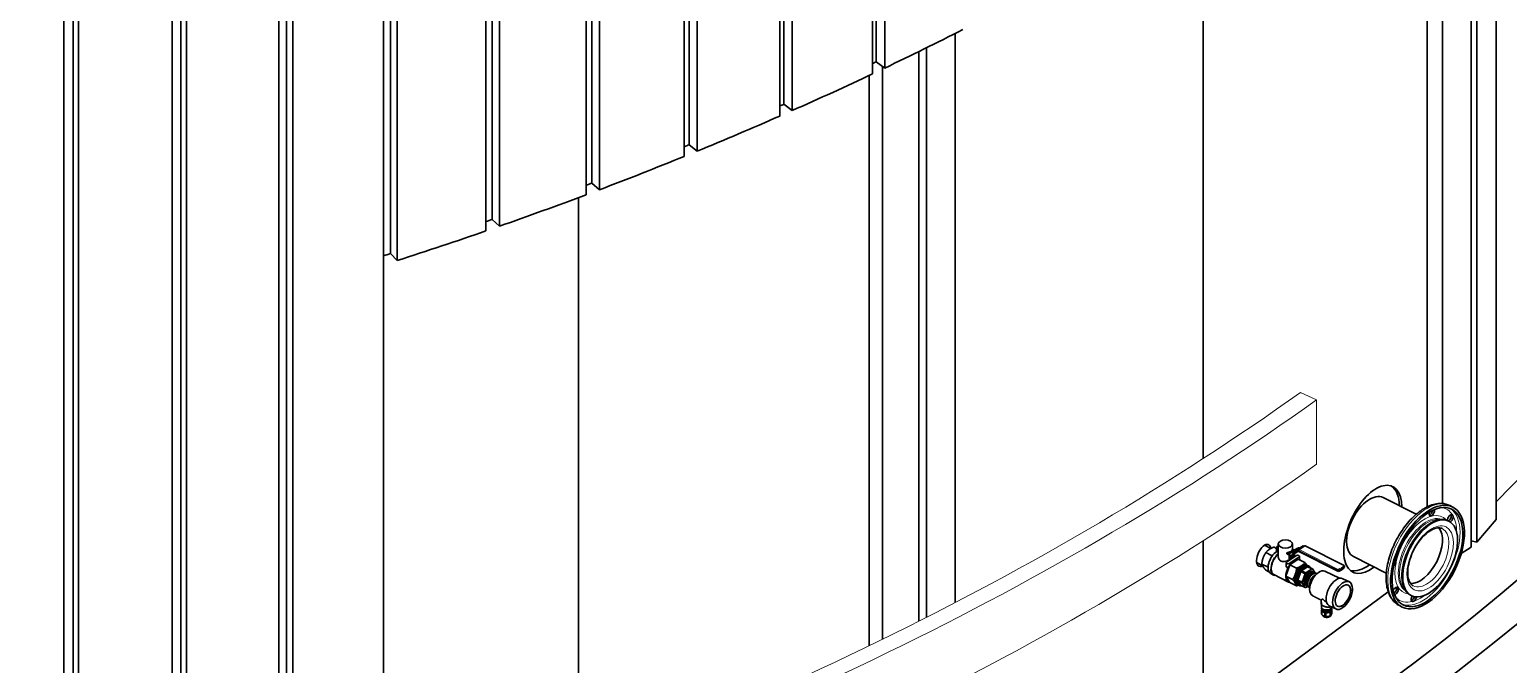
# Model space of a CAD drawing. Header units: millimetres. Extents: x 0 to 42050, y 0 to 29700.
# Drawn here: x 27777 to 29282, y 9439 to 10084 of the extents above; entities that cross this region are included whole.
import ezdxf

# ---------------------------------------------------------------- set-up
doc = ezdxf.new("R2010")
doc.units = ezdxf.units.MM
doc.header["$LTSCALE"] = 50
doc.layers.add('P_Cable Ducts (CD)', color=30, linetype='Continuous', lineweight=18, true_color=0xff7f00)
doc.layers.add('Visible', color=7, linetype='Continuous', lineweight=35)
doc.layers.add('Visible Narrow', color=7, linetype='Continuous', lineweight=18)

msp = doc.modelspace()

# ---------------------------------------------------------------- linework, layer by layer
at = {"layer": 'P_Cable Ducts (CD)'}
for p, q in [((29086.64, 9707.54), (29070.17, 9715.24)), ((29086.64, 9642.22), (29086.64, 9707.54))]:
    msp.add_line(p, q, dxfattribs=at)
for centre, major_axis, start_param in [((26536.67, 10899.72), (-3260, 0), 2.0839354), ((26536.67, 10899.72), (-3281.2, 0), 2.0802984), ((26536.67, 10834.41), (-3281.2, 0), 2.0802984)]:
    msp.add_ellipse(centre, major_axis=major_axis, ratio=0.5773503, start_param=start_param, end_param=2.4609142, dxfattribs=at)
at = {"layer": 'Visible', "color": 9, "true_color": 0xc0c0c0}
for p, q in [((28638.3, 10051.34), (28638.3, 11052.37)), ((28647.19, 11046.12), (28647.19, 10045.1)), ((28634.83, 10039.23), (28634.83, 11040.26)), ((28544.53, 10008.25), (28544.53, 11009.28)), ((28553.02, 11002.85), (28553.02, 10001.83)), ((28540.3, 9996.22), (28540.3, 10997.25)), ((28443.13, 9955.22), (28443.13, 10956.25)), ((28448.11, 9967.16), (28448.11, 10968.18)), ((28456.19, 10961.58), (28456.19, 9960.56)), ((28349.17, 9928.11), (28349.17, 10929.13)), ((28343.44, 9916.29), (28343.44, 10917.31)), ((28356.83, 10922.37), (28356.83, 9921.34)), ((28241.37, 9879.47), (28241.37, 10880.49)), ((28247.84, 9891.16), (28247.84, 10892.19)), ((28255.07, 10885.27), (28255.07, 9884.24)), ((28144.25, 9856.36), (28144.25, 10857.39)), ((28151.04, 10850.32), (28151.04, 9849.29)), ((28137.05, 8930.34), (28137.05, 10845.84)), ((28038.55, 8909.28), (28038.55, 10824.78)), ((28030.62, 8897.89), (28030.62, 10813.39)), ((28044.89, 10817.58), (28044.89, 8902.08)), ((27930.86, 8878.92), (27930.86, 10794.42)), ((27922.22, 8867.7), (27922.22, 10783.2)), ((27936.74, 10787.08), (27936.74, 8871.58)), ((27821.33, 8850.83), (27821.33, 10766.33)), ((27812, 8839.8), (27812, 10755.3)), ((27826.75, 10758.87), (27826.75, 8843.37)), ((29269.23, 9585.88), (29269.23, 10437.72)), ((29243.83, 9557.9), (29243.83, 10416.65)), ((29249.6, 9562.89), (29249.6, 10421.39)), ((29214.57, 9602.18), (29214.57, 10402.07)), ((29199.16, 9598.82), (29199.16, 10381)), ((28971.19, 9647.97), (28971.19, 10222.1)), ((28718.8, 9501.4), (28718.8, 10080.25)), ((28681.72, 9482.41), (28681.72, 10061.8)), ((28689.54, 9486.37), (28689.54, 10065.64)), ((28631.36, 9457.52), (28631.36, 10037.6)), ((28638.3, 10051.34), (28647.19, 10045.1)), ((28644.82, 9464.07), (28644.82, 10046.76)), ((28544.53, 10008.25), (28553.02, 10001.83)), ((28448.11, 9967.16), (28456.19, 9960.56)), ((28349.17, 9928.11), (28356.83, 9921.34)), ((28335.55, 9330.05), (28335.55, 9913.34)), ((28247.84, 9891.16), (28255.07, 9884.24)), ((28144.25, 9856.36), (28151.04, 9849.29)), ((29398.68, 9736.01), (29269.23, 9604.06)), ((29269.23, 9585.88), (29249.6, 9562.89)), ((28971.19, 9373.16), (28971.19, 9564.32)), ((29243.83, 9557.9), (29233.7, 9551.23)), ((29249.6, 9562.89), (29243.83, 9564.17)), ((29159.44, 9512.42), (28971.19, 9373.16))]:
    msp.add_line(p, q, dxfattribs=at)
at = {"layer": 'Visible'}
for p, q in [((29187.93, 9591.28), (29154.47, 9608.22)), ((29225.16, 9598.59), (29222.31, 9600.04)), ((29221.28, 9584.2), (29220.37, 9584.65)), ((29033.7, 9559.77), (29040.13, 9556.51)), ((29045.95, 9556.6), (29043.36, 9557.91)), ((29045.95, 9553.56), (29045.95, 9557.48)), ((29046.44, 9558.57), (29047.63, 9559.35)), ((29046.85, 9557.02), (29046.85, 9553.1)), ((29047.63, 9561.11), (29047.63, 9547.95)), ((29064.92, 9555.35), (29058.85, 9551.36)), ((29062.01, 9555.92), (29064.14, 9554.84)), ((29062.03, 9561.11), (29062.03, 9555.91)), ((29068.11, 9557.2), (29062.04, 9553.2)), ((29062.6, 9552.61), (29068.4, 9556.43)), ((29068.12, 9557.21), (29064.93, 9555.36)), ((29068.4, 9556.43), (29072.84, 9559.01)), ((29068.95, 9556.75), (29068.82, 9556.95)), ((29074.71, 9559.12), (29068.91, 9555.3)), ((29074.11, 9558.93), (29074.29, 9558.84)), ((29074.99, 9559.17), (29114.54, 9539.14)), ((29025.55, 9542.24), (29031.33, 9539.31)), ((29037.26, 9537.39), (29030.8, 9540.66)), ((29041.52, 9549.09), (29034.99, 9552.4)), ((29046.85, 9553.1), (29045.95, 9553.56)), ((29046.85, 9553.1), (29047.63, 9553.61)), ((29055.53, 9538.74), (29055.53, 9541.92)), ((29066, 9549.2), (29055.98, 9542.6)), ((29056.21, 9551.12), (29056.21, 9552.1)), ((29056.21, 9552.1), (29058.67, 9550.85)), ((29056.21, 9551.12), (29058.77, 9549.82)), ((29058.6, 9548.01), (29058.6, 9545.97)), ((29059.21, 9545.66), (29058.6, 9545.97)), ((29058.69, 9541.23), (29068.71, 9547.83)), ((29058.77, 9550.59), (29059.62, 9549.23)), ((29059.17, 9549.28), (29059.47, 9549.48)), ((29059.21, 9547.7), (29059.21, 9545.66)), ((29059.21, 9545.66), (29060.39, 9546.45)), ((29059.48, 9549.46), (29059.22, 9549.31)), ((29067.89, 9545.49), (29059.51, 9539.98)), ((29060.14, 9548.92), (29059.65, 9548.64)), ((29063.51, 9550.82), (29060.32, 9548.97)), ((29062.77, 9550.05), (29060.39, 9548.49)), ((29060.39, 9548.49), (29060.39, 9546.45)), ((29060.96, 9547.92), (29060.39, 9548.21)), ((29060.39, 9546.54), (29060.96, 9546.39)), ((29060.96, 9547.92), (29063.07, 9549.31)), ((29060.96, 9546.39), (29060.96, 9547.92)), ((29060.96, 9546.39), (29063.07, 9547.78)), ((29062.81, 9551.08), (29061.96, 9552.44)), ((29063.07, 9549.31), (29062.27, 9549.72)), ((29062.6, 9552.61), (29067.03, 9555.19)), ((29062.6, 9552.61), (29063.23, 9551.6)), ((29062.77, 9549.47), (29062.77, 9550.05)), ((29063.07, 9547.78), (29063.07, 9549.31)), ((29063.07, 9548.21), (29063.95, 9548.79)), ((29063.23, 9551.6), (29067.67, 9554.17)), ((29063.25, 9548.33), (29064.06, 9547.92)), ((29068.44, 9554.07), (29063.53, 9550.83)), ((29063.95, 9550.83), (29063.95, 9548.79)), ((29067.89, 9545.49), (29074.66, 9542.06)), ((29068.31, 9555.11), (29068.62, 9554.96)), ((29068.31, 9554.13), (29068.52, 9554.03)), ((29068.52, 9553.57), (29068.52, 9554.55)), ((29068.64, 9553.29), (29108.2, 9533.27)), ((29069.16, 9545.34), (29069.16, 9548.52)), ((29069.16, 9545.34), (29069.48, 9545.17)), ((29157.52, 9531.22), (29124.06, 9548.16)), ((29038.15, 9532.83), (29034.99, 9534.43)), ((29039.99, 9530.96), (29042.85, 9529.51)), ((29043.03, 9529.87), (29057.92, 9522.33)), ((29059.51, 9539.98), (29055.32, 9528.24)), ((29055.32, 9528.24), (29059.51, 9522.02)), ((29055.32, 9528.24), (29062.1, 9524.81)), ((29059.51, 9539.98), (29066.29, 9536.55)), ((29067.59, 9524.37), (29070.64, 9532.93)), ((29070.64, 9532.93), (29074.85, 9530.8)), ((29071.31, 9533.85), (29077.42, 9537.87)), ((29071.31, 9533.85), (29075.52, 9531.72)), ((29074.85, 9530.8), (29071.8, 9522.24)), ((29073.61, 9538.12), (29073.7, 9538.17)), ((29081.63, 9535.74), (29075.52, 9531.72)), ((29077.42, 9537.87), (29081.63, 9535.74)), ((29078.13, 9538.77), (29077.53, 9539.08)), ((29078.09, 9537.84), (29082.3, 9535.7)), ((29079.34, 9538.17), (29078.22, 9538.73)), ((29082.01, 9533), (29083.04, 9532.48)), ((29084.85, 9531.92), (29082.3, 9535.7)), ((29083.23, 9531.93), (29083.03, 9532.03)), ((29085.2, 9531.78), (29086.44, 9531.15)), ((29095.03, 9533.46), (29109.88, 9526.14)), ((29113.33, 9525.76), (29119.93, 9522.42)), ((29114.87, 9537.62), (29114.87, 9538.6)), ((29059.51, 9522.02), (29066.29, 9518.58)), ((29066.05, 9523.18), (29066.06, 9523.07)), ((29067.59, 9524.37), (29071.8, 9522.24)), ((29067.59, 9523.41), (29071.8, 9521.27)), ((29070.64, 9518.87), (29067.59, 9523.41)), ((29068.2, 9519.15), (29067.59, 9519.45)), ((29069.4, 9518.54), (29068.29, 9519.1)), ((29070.64, 9518.87), (29074.85, 9516.74)), ((29071.8, 9521.27), (29074.85, 9516.74)), ((29075.15, 9519.44), (29076.17, 9518.92)), ((29075.52, 9516.7), (29077.31, 9517.87)), ((29076.54, 9519.18), (29076.53, 9519.19)), ((29077.93, 9517.42), (29079.17, 9516.79)), ((29091.27, 9500.47), (29091.23, 9503.97)), ((29091.41, 9499.64), (29091.36, 9504.4)), ((29091.54, 9499.4), (29091.54, 9497.09)), ((29091.72, 9496.29), (29091.72, 9494.93)), ((29091.96, 9495.9), (29091.96, 9494.42)), ((29099.42, 9498.31), (29106.03, 9494.96)), ((29100.99, 9493.49), (29102.16, 9495.99)), ((29100.99, 9495.03), (29100.99, 9493.49)), ((29102.16, 9496.29), (29102.16, 9495.99)), ((29173.67, 9496.89), (29170.81, 9498.33)), ((29182.97, 9508.54), (29182.07, 9509)), ((29091.72, 9493.3), (29092.19, 9494.29)), ((29091.72, 9493.3), (29091.72, 9489.78)), ((29091.96, 9494.42), (29095.13, 9492.59)), ((29091.96, 9492.79), (29091.96, 9489.28)), ((29095.13, 9490.95), (29091.96, 9492.79)), ((29092.94, 9493.85), (29092.94, 9493.83)), ((29093.69, 9487.87), (29093.55, 9487.95)), ((29095.13, 9494.16), (29095.13, 9492.59)), ((29095.13, 9490.95), (29095.13, 9487.44)), ((29096.01, 9494.02), (29096.01, 9492.45)), ((29096.01, 9492.45), (29100.35, 9493.12)), ((29100.35, 9491.48), (29096.01, 9490.82)), ((29096.01, 9490.82), (29096.01, 9487.31)), ((29100.2, 9487.87), (29100.69, 9488.15)), ((29100.35, 9494.68), (29100.35, 9493.12)), ((29100.35, 9491.48), (29100.35, 9487.97)), ((29102.16, 9494.36), (29100.99, 9491.86)), ((29100.99, 9491.86), (29100.99, 9488.34)), ((29101.7, 9495), (29101.93, 9494.87)), ((29102.16, 9494.36), (29102.16, 9490.85))]:
    msp.add_line(p, q, dxfattribs=at)
for centre, start, end in [((29108.47, 9533.8), 243.14639, 286.16167), ((29114.27, 9538.6), 0, 63.14639), ((29114.27, 9537.62), 328.9699, 0)]:
    msp.add_arc(centre, 0.6, start, end, dxfattribs=at)
at = {"layer": 'Visible', "color": 9, "true_color": 0xc0c0c0}
for centre, major_axis, ratio, start_param, end_param in [((26536.67, 10599.25), (-3368, 0), 0.5773503, 6.1038739, 8.4936382), ((26536.67, 10599.25), (3368, 0), 0.5773503, 5.3841108, 6.4624967), ((26536.67, 10605.79), (-3330.76, 0), 0.5773503, 6.1828271, 8.4923155), ((26536.67, 10605.79), (3330.76, 0), 0.5773503, 5.3992017, 6.3835435), ((26536.67, 10540.47), (-3368, 0), 0.5773503, 0, 2.227278), ((26536.67, 10540.47), (-3368, 0), 0.5773503, 0, 2.227278), ((26536.67, 10540.47), (3368, 0), 0.5773503, 5.3740184, 6.2831853), ((26536.67, 10540.47), (3368, 0), 0.5773503, 5.3740184, 6.2831853), ((26536.67, 10475.15), (-3368, 0), 0.5773503, 0, 2.2459951), ((26536.67, 10475.15), (3368, 0), 0.5773503, 5.3927432, 6.2831853), ((26536.67, 11520.26), (3314, 0), 0.5773503, 5.4027928, 5.4342838), ((26536.67, 11520.26), (3314, 0), 0.5773503, 5.3664738, 5.3979648), ((26536.67, 11520.26), (3300, 0), 0.5773503, 5.4014397, 5.4028031), ((26536.67, 11520.26), (3300, 0), 0.5773503, 5.3648699, 5.3664841), ((26536.67, 11520.26), (3314, 0), 0.5773503, 5.3301548, 5.3616458), ((26536.67, 11520.26), (3300, 0), 0.5773503, 5.3283137, 5.3301651), ((26536.67, 11520.26), (3314, 0), 0.5773503, 5.2938358, 5.3253268), ((26536.67, 11520.26), (3300, 0), 0.5773503, 5.2917694, 5.2938461), ((26536.67, 11520.26), (3314, 0), 0.5773503, 5.2575169, 5.2890078), ((26536.67, 11520.26), (3300, 0), 0.5773503, 5.2552356, 5.2575271), ((26536.67, 11520.26), (3314, 0), 0.5773503, 5.2211979, 5.2526888), ((26536.67, 11520.26), (3300, 0), 0.5773503, 5.218711, 5.2212081), ((29143.74, 9575.93), (-19.78, -43.77), 0.5024293, 2.3257004, 7.054587), ((29032.82, 9549.39), (-4.95, -10.94), 0.5024293, 2.4842266, 6.849441)]:
    msp.add_ellipse(centre, major_axis=major_axis, ratio=ratio, start_param=start_param, end_param=end_param, dxfattribs=at)
at = {"layer": 'Visible'}
for centre, major_axis, ratio, start_param, end_param in [((29139.27, 9578.19), (21.68, 42.82), 0.5383468, 5.4895383, 6.214471), ((29139.27, 9578.19), (-15.2, -30.03), 0.5383468, 3.1415927, 6.2831853), ((29201.22, 9546.83), (-19.15, -37.83), 0.5383468, 3.1415927, 6.2831853), ((29203.87, 9593.63), (-1.94, -3.84), 0.5383468, 5.0074901, 8.813005), ((29202.07, 9594.55), (1.94, 3.84), 0.5383468, 3.5936903, 5.1842083), ((29222.63, 9587.01), (1.94, 3.84), 0.5383468, 6.1858676, 8.6716483), ((29220.83, 9587.92), (1.94, 3.84), 0.5383468, 3.9002551, 5.7348913), ((29222.63, 9587.01), (-1.94, -3.84), 0.5383468, 0.7280414, 2.5932986), ((29179.77, 9574.75), (-1.94, -3.84), 0.5383468, 0.4355823, 2.1679389), ((29193.1, 9550.94), (14.73, 29.1), 0.5383468, 3.3685145, 6.0562635), ((29047.76, 9556.57), (-1.32, 2), 0.6138806, 5.5351071, 7.0336389), ((29047.76, 9556.57), (-0.66, 1), 0.6138806, 5.6077526, 7.0336389), ((29054.83, 9556.18), (7.2, 0), 0.5773503, 4.9057845, 6.2207116), ((29065.23, 9554.84), (-0.301, 0.519), 0.788917, 0, 0.0448965), ((29068.31, 9553.15), (-1.32, 2), 0.6138806, 5.4628425, 6.2482407), ((29068.42, 9556.69), (-0.301, 0.519), 0.788917, 4.7572855, 6.3280818), ((29068.91, 9554.81), (0.271, 0.535), 0.5383468, 0.7547417, 2.3255381), ((29074.11, 9556.97), (-1.32, 2), 0.6138806, 5.4628425, 6.2482407), ((29074.71, 9558.63), (0.271, 0.535), 0.5383468, 0, 0.7547417), ((29045.95, 9542.74), (-5.96, -11.78), 0.5383468, 3.8918765, 6.2831853), ((29048.81, 9541.29), (-5.96, -11.78), 0.5383468, 4.0329405, 6.5299942), ((29048.81, 9541.29), (-5.78, -11.42), 0.5383468, 4.0372374, 6.2831853), ((29057.33, 9541.92), (-1.8, 0), 0.5773503, 5.5632481, 8.7048407), ((29060.71, 9546.94), (-1.54, 2.34), 0.6138806, 6.2482407, 7.0336389), ((29059.17, 9550.85), (-0.301, 0.519), 0.788917, 0.0448965, 1.6156928), ((29058.77, 9551.78), (1.32, -2), 0.6138806, 5.4628425, 5.8055449), ((29060.71, 9546.94), (-1.1, 1.67), 0.6138806, 6.2482407, 7.0336389), ((29060.02, 9549.49), (0.301, -0.519), 0.788917, 4.7572855, 6.2831853), ((29062.36, 9552.7), (-0.301, 0.519), 0.788917, 0.0448965, 1.6156928), ((29063.21, 9551.34), (0.301, -0.519), 0.788917, 4.7572855, 6.3280818), ((29065.46, 9550.07), (1.1, -1.67), 0.6138806, 3.6960821, 3.8920462), ((29073.26, 9528.91), (4.97, 9.81), 0.5383468, 0, 3.1415927), ((29067.36, 9548.52), (1.8, 0), 0.5773503, 5.5632481, 8.7048407), ((29068.31, 9553.15), (-0.66, 1), 0.6138806, 5.4628425, 6.2482407), ((29068.91, 9553.83), (-0.271, -0.535), 0.5383468, 5.4671307, 6.2831853), ((29063.7, 9533.75), (5.78, 11.42), 0.5383468, 6.0214028, 6.4022158), ((29071.22, 9529.95), (4.97, 9.81), 0.5383468, 6.1553127, 7.037927), ((29164.45, 9541.44), (1.94, 3.84), 0.5383468, 4.1113123, 6.0861299), ((29063.7, 9533.75), (-5.78, -11.42), 0.5383468, 4.5320457, 6.5449678), ((29071.22, 9529.95), (-4.97, -9.81), 0.5383468, 4.9435319, 5.9907295), ((29071.22, 9529.95), (4.32, 8.53), 0.5383468, 0.4169294, 2.7246633), ((29072.56, 9529.26), (-4.97, -9.81), 0.5383468, 3.1415927, 6.2831853), ((29071.22, 9529.95), (-4.97, -9.81), 0.5383468, 3.8963344, 4.9435319), ((29073.17, 9528.96), (-4.97, -9.81), 0.5383468, 3.1330541, 6.2917239), ((29073.17, 9528.96), (4.91, 9.71), 0.5383468, 0.6929608, 2.4486318), ((29074.37, 9528.35), (-4.97, -9.81), 0.5383468, 2.7446252, 6.6801527), ((29074.37, 9528.35), (4.65, 9.19), 0.5383468, 1.2211173, 1.3355637), ((29078.58, 9526.22), (3.43, 6.78), 0.5383468, 0, 3.1415927), ((29079.61, 9525.7), (3.43, 6.78), 0.5383468, 6.0958525, 9.5647198), ((29079.78, 9525.61), (3.25, 6.42), 0.5383468, 0, 3.1415927), ((29078.58, 9526.22), (-4.65, -9.19), 0.5383468, 4.36271, 4.4771564), ((29081.56, 9524.6), (-3.64, -7.18), 0.5383468, 3.1415927, 6.2831853), ((29082.81, 9523.97), (-3.64, -7.18), 0.5383468, 3.0302593, 6.3945187), ((29074.37, 9528.35), (4.65, 9.19), 0.5383468, 0.1739198, 0.2883662), ((29088.75, 9520.96), (6.32, 12.48), 0.5383468, 0.0055749, 3.1209334), ((29084.36, 9523.18), (3.3, 6.51), 0.5383468, 0.4558637, 2.685729), ((29078.58, 9526.22), (4.65, 9.19), 0.5383468, 0.1739198, 0.2883662), ((29106.37, 9512.04), (-6.95, -13.73), 0.5383468, 3.1415927, 6.2831853), ((29139.27, 9578.19), (-21.68, -42.82), 0.5383468, 0.1322309, 0.793647), ((29071.22, 9529.95), (-4.97, -9.81), 0.5383468, 5.9907295, 6.4110579), ((29074.37, 9528.35), (4.65, 9.19), 0.5383468, 2.2683149, 2.3827613), ((29078.58, 9526.22), (-4.65, -9.19), 0.5383468, 5.4099075, 5.5243539), ((29078.58, 9526.22), (-4.65, -9.19), 0.5383468, 0.1739198, 0.2883662), ((29113.25, 9508.56), (5.42, 10.71), 0.5383468, 3.1568098, 6.2679681), ((29166.88, 9513.19), (1.94, 3.84), 0.5383468, 3.5647322, 7.9994638), ((29165.07, 9514.1), (1.94, 3.84), 0.5383468, 4.0037371, 5.8310877), ((29096.94, 9497.09), (-5.4, 0), 0.5773503, 0, 3.0590416), ((29106.44, 9532.41), (-18.34, -35.55), 0.533287, 0.567572, 0.5775048), ((29185.64, 9506.57), (-1.94, -3.84), 0.5383468, 4.5737422, 6.5202894), ((29183.84, 9507.48), (1.94, 3.84), 0.5383468, 3.8296731, 4.9602791), ((29185.64, 9506.57), (-1.94, -3.84), 0.5383468, 0.6880805, 1.9906656), ((29096.94, 9495.46), (-5.3, 0), 0.5773503, 0.1748666, 0.3463408), ((29096.94, 9493.83), (-5.3, 0), 0.5773503, 0.1748666, 0.3463408), ((29096.94, 9490.32), (-5.3, 0), 0.5773503, 0.1748666, 0.3463408), ((29096.94, 9493.83), (4, 0), 0.5773503, 3.1415927, 6.1014321), ((29096.94, 9489.75), (4.6, 0), 0.5773503, 3.9269908, 5.4977871), ((29096.94, 9495.46), (-5.3, 0), 0.5773503, 1.2220642, 1.3935383), ((29096.94, 9493.83), (-5.3, 0), 0.5773503, 1.2220642, 1.3935383), ((29096.94, 9490.32), (-5.3, 0), 0.5773503, 1.2220642, 1.3935383), ((29096.94, 9495.46), (-5.3, 0), 0.5773503, 2.2692617, 2.4407359), ((29096.94, 9493.83), (-5.3, 0), 0.5773503, 2.2692617, 2.4407359), ((29096.94, 9490.32), (-5.3, 0), 0.5773503, 2.2692617, 2.4407359), ((29096.94, 9493.83), (5.3, 0), 0.5773503, 0.1748666, 0.3463408)]:
    msp.add_ellipse(centre, major_axis=major_axis, ratio=ratio, start_param=start_param, end_param=end_param, dxfattribs=at)
for centre, major_axis, ratio in [((29199.42, 9547.74), (25.75, 50.85), 0.5383468), ((29199.42, 9547.74), (24.66, 48.71), 0.5383468), ((29202.12, 9546.37), (-19.15, -37.83), 0.5383468), ((29054.83, 9561.11), (-7.2, 0), 0.5773503), ((29112.98, 9508.69), (-6.95, -13.73), 0.5383468), ((29113.42, 9508.47), (-5.42, -10.71), 0.5383468)]:
    msp.add_ellipse(centre, major_axis=major_axis, ratio=ratio, dxfattribs=at)
for points, knots in [([(29170.81, 9498.33), (29167.87, 9499.82), (29165.32, 9502.06), (29161.11, 9507.81), (29159.55, 9511.42), (29157.49, 9519.91), (29157.14, 9524.9), (29157.77, 9535.53), (29158.79, 9541.18), (29162.04, 9552.51), (29164.27, 9558.18), (29169.69, 9569.01), (29172.88, 9574.18), (29179.95, 9583.55), (29183.83, 9587.75), (29191.99, 9594.77), (29196.26, 9597.58), (29204.86, 9601.36), (29209.19, 9602.36), (29216.52, 9602.16), (29219.57, 9601.43), (29222.31, 9600.04)], [5.5676804, 5.5676804, 5.5676804, 5.5676804, 5.8352374, 5.8352374, 6.1299378, 6.1299378, 6.460989, 6.460989, 6.7969863, 6.7969863, 7.1294734, 7.1294734, 7.4604842, 7.4604842, 7.7928097, 7.7928097, 8.1285924, 8.1285924, 8.4606827, 8.4606827, 8.709273, 8.709273, 8.709273, 8.709273]), ([(29223.56, 9590.65), (29223.54, 9590.74), (29223.51, 9590.82), (29223.48, 9590.9), (29223.48, 9590.91), (29223.48, 9590.92)], [-2.19527918, -2.19527918, -2.19527918, -2.19527918, -2.09934923, -2.09934923, -2.09161637, -2.09161637, -2.09161637, -2.09161637]), ([(29224.76, 9590.73), (29224.78, 9590.72), (29224.79, 9590.71), (29224.88, 9590.64), (29224.94, 9590.57), (29225.03, 9590.46), (29225.05, 9590.43), (29225.09, 9590.38), (29225.1, 9590.37), (29225.11, 9590.35), (29225.11, 9590.34), (29225.12, 9590.33), (29225.12, 9590.32), (29225.13, 9590.31), (29225.13, 9590.31), (29225.14, 9590.3), (29225.14, 9590.29), (29225.15, 9590.27), (29225.16, 9590.26), (29225.23, 9590.13), (29225.28, 9590.01), (29225.34, 9589.83), (29225.35, 9589.79), (29225.36, 9589.74)], [-0.60108386, -0.60108386, -0.60108386, -0.60108386, -0.57815405, -0.57815405, -0.4517174, -0.4517174, -0.39937151, -0.39937151, -0.37798741, -0.37798741, -0.36705524, -0.36705524, -0.36001009, -0.36001009, -0.3533864, -0.3533864, -0.34454389, -0.34454389, -0.32504019, -0.32504019, -0.16888945, -0.16888945, -0.11651595, -0.11651595, -0.11651595, -0.11651595]), ([(29184.98, 9518.49), (29183.29, 9519.34), (29181.86, 9520.89), (29180.06, 9525.13), (29179.54, 9527.39), (29179.2, 9532.51), (29179.35, 9535.35), (29180.33, 9541.38), (29181.17, 9544.58), (29183.47, 9551), (29184.94, 9554.22), (29188.37, 9560.32), (29190.32, 9563.19), (29194.48, 9568.27), (29196.69, 9570.49), (29201.07, 9574.02), (29203.24, 9575.36), (29207.28, 9577.1), (29209.14, 9577.5), (29212.16, 9577.52), (29213.38, 9577.23), (29214.45, 9576.69)], [1.6387453, 1.6387453, 1.6387453, 1.6387453, 2.0649509, 2.0649509, 2.3758195, 2.3758195, 2.6766844, 2.6766844, 2.9816372, 2.9816372, 3.2897635, 3.2897635, 3.5985157, 3.5985157, 3.9052686, 3.9052686, 4.2077971, 4.2077971, 4.509658, 4.509658, 4.780338, 4.780338, 4.780338, 4.780338]), ([(29060.88, 9546.41), (29060.88, 9546.41), (29060.88, 9546.41), (29060.77, 9546.32), (29060.65, 9546.24), (29060.47, 9546.11), (29060.4, 9546.06), (29060.28, 9545.98), (29060.22, 9545.94), (29060.1, 9545.86), (29060.03, 9545.82), (29059.84, 9545.7), (29059.71, 9545.63), (29059.03, 9545.22), (29058.41, 9544.9), (29056.95, 9544.24), (29056.09, 9543.91), (29054.44, 9543.44), (29053.65, 9543.29), (29052.36, 9543.22), (29051.86, 9543.25), (29051.19, 9543.37), (29051, 9543.41), (29050.7, 9543.5), (29050.6, 9543.54), (29050.41, 9543.61), (29050.33, 9543.64), (29050.19, 9543.71), (29050.13, 9543.73), (29050.08, 9543.76), (29049.73, 9543.94), (29049.4, 9544.17), (29048.82, 9544.71), (29048.56, 9545.02), (29048.14, 9545.7), (29047.98, 9546.07), (29047.74, 9546.81), (29047.67, 9547.2), (29047.63, 9547.69), (29047.63, 9547.82), (29047.63, 9547.95)], [-19.8769531, -19.8769531, -19.8769531, -19.8769531, -19.8726904, -19.8726904, -19.7231477, -19.7231477, -19.6448391, -19.6448391, -19.5805492, -19.5805492, -19.5057019, -19.5057019, -19.3761235, -19.3761235, -18.8218938, -18.8218938, -18.1440759, -18.1440759, -17.5248435, -17.5248435, -17.1128589, -17.1128589, -16.9430395, -16.9430395, -16.8479196, -16.8479196, -16.7677188, -16.7677188, -16.7122811, -16.7122811, -16.7122811, -16.3632847, -16.3632847, -16.0142883, -16.0142883, -15.6652918, -15.6652918, -15.3162954, -15.3162954, -15.1945854, -15.1945854, -15.1945854, -15.1945854]), ([(29069.16, 9545.34), (29069.16, 9545.34), (29069.13, 9545.35), (29069, 9545.39), (29068.87, 9545.42), (29068.71, 9545.46)], [-1.1298156, -1.1298156, -1.1298156, -1.1298156, -0.96854638, -0.96854638, -0.74208038, -0.74208038, -0.74208038, -0.74208038]), ([(29058.69, 9538.86), (29058.53, 9538.61), (29058.32, 9538.36), (29057.86, 9537.91), (29057.6, 9537.71), (29057.16, 9537.48), (29056.94, 9537.39), (29056.63, 9537.35), (29056.52, 9537.35), (29056.33, 9537.38), (29056.23, 9537.41), (29056.15, 9537.45), (29056.06, 9537.5), (29055.98, 9537.55), (29055.84, 9537.7), (29055.78, 9537.78), (29055.63, 9538.06), (29055.57, 9538.28), (29055.54, 9538.57), (29055.53, 9538.65), (29055.53, 9538.74)], [-0.7950758, -0.7950758, -0.7950758, -0.7950758, -0.5686098, -0.5686098, -0.3421438, -0.3421438, -0.1710719, -0.1710719, -0.085536, -0.085536, 0, 0, 0, 0.085536, 0.085536, 0.1710719, 0.1710719, 0.3421438, 0.3421438, 0.4073406, 0.4073406, 0.4073406, 0.4073406]), ([(29108.63, 9533.23), (29109.19, 9533.39), (29109.73, 9533.58), (29110.75, 9534), (29111.23, 9534.23), (29112.14, 9534.74), (29112.56, 9535.02), (29113.33, 9535.61), (29113.68, 9535.93), (29114.3, 9536.6), (29114.56, 9536.95), (29114.78, 9537.31)], [5.89753338, 5.89753338, 5.89753338, 5.89753338, 6.05179415, 6.05179415, 6.20605492, 6.20605492, 6.36031569, 6.36031569, 6.51457646, 6.51457646, 6.66883724, 6.66883724, 6.66883724, 6.66883724]), ([(29091.36, 9504.4), (29091.33, 9504.33), (29091.31, 9504.28), (29091.25, 9504.11), (29091.23, 9504.03), (29091.23, 9503.97)], [2.0428139, 2.0428139, 2.0428139, 2.0428139, 2.25489736, 2.25489736, 2.72864766, 2.72864766, 2.72864766, 2.72864766]), ([(29091.27, 9500.47), (29091.27, 9500.42), (29091.27, 9500.37), (29091.27, 9500.33), (29091.28, 9500.27), (29091.28, 9500.21), (29091.29, 9500.15), (29091.3, 9500.1), (29091.31, 9500.04), (29091.32, 9499.98), (29091.33, 9499.92), (29091.34, 9499.87), (29091.36, 9499.81), (29091.37, 9499.75), (29091.39, 9499.7), (29091.41, 9499.64)], [63.6484405, 63.6484405, 63.6484405, 63.6484405, 64.5503452, 64.5503452, 64.5503452, 65.6306027, 65.6306027, 65.6306027, 66.7103442, 66.7103442, 66.7103442, 67.7891832, 67.7891832, 67.7891832, 68.8667408, 68.8667408, 68.8667408, 68.8667408]), ([(29096.85, 9501.45), (29096.57, 9501.68), (29096.29, 9501.93), (29095.56, 9502.59), (29095.12, 9503.02), (29094.46, 9503.62), (29094.19, 9503.86), (29093.66, 9504.28), (29093.39, 9504.47), (29092.83, 9504.76), (29092.59, 9504.82), (29092.17, 9504.84), (29092, 9504.81), (29091.61, 9504.67), (29091.45, 9504.53), (29091.36, 9504.4)], [3.7802837, 3.7802837, 3.7802837, 3.7802837, 4.0610151, 4.0610151, 4.4926397, 4.4926397, 4.7362241, 4.7362241, 4.9798086, 4.9798086, 5.2968725, 5.2968725, 5.6139364, 5.6139364, 6.15154, 6.15154, 6.15154, 6.15154]), ([(29091.41, 9499.64), (29091.42, 9499.61), (29091.43, 9499.59), (29091.44, 9499.56), (29091.46, 9499.53), (29091.47, 9499.51), (29091.49, 9499.48), (29091.51, 9499.45), (29091.52, 9499.43), (29091.54, 9499.4), (29091.56, 9499.37), (29091.58, 9499.35), (29091.6, 9499.32), (29091.62, 9499.29), (29091.65, 9499.26), (29091.67, 9499.24), (29091.69, 9499.21), (29091.72, 9499.18), (29091.74, 9499.15), (29091.77, 9499.13), (29091.79, 9499.1), (29091.82, 9499.07), (29091.85, 9499.05), (29091.88, 9499.02), (29091.91, 9498.99), (29091.94, 9498.96), (29091.97, 9498.94), (29092, 9498.91), (29092.03, 9498.88), (29092.06, 9498.85), (29092.1, 9498.83), (29092.13, 9498.8), (29092.16, 9498.77), (29092.2, 9498.75), (29092.24, 9498.72), (29092.27, 9498.69), (29092.31, 9498.67), (29092.35, 9498.64), (29092.39, 9498.61), (29092.43, 9498.59), (29092.47, 9498.56), (29092.51, 9498.53), (29092.55, 9498.51), (29092.59, 9498.48), (29092.63, 9498.45), (29092.68, 9498.43), (29092.72, 9498.4), (29092.76, 9498.37), (29092.81, 9498.35), (29092.85, 9498.32), (29092.9, 9498.29), (29092.95, 9498.27), (29092.99, 9498.24), (29093.04, 9498.22), (29093.09, 9498.19), (29093.14, 9498.16), (29093.19, 9498.14), (29093.24, 9498.11), (29093.29, 9498.09), (29093.34, 9498.06), (29093.39, 9498.04), (29093.44, 9498.01), (29093.5, 9497.99), (29093.55, 9497.96), (29093.58, 9497.95), (29093.6, 9497.94), (29093.63, 9497.93), (29093.66, 9497.92), (29093.68, 9497.9), (29093.71, 9497.89), (29093.76, 9497.87), (29093.82, 9497.84), (29093.87, 9497.82), (29093.93, 9497.8), (29093.99, 9497.77), (29094.04, 9497.75), (29094.1, 9497.73), (29094.16, 9497.7), (29094.22, 9497.68), (29094.28, 9497.66), (29094.33, 9497.64), (29094.39, 9497.61), (29094.45, 9497.59), (29094.51, 9497.57), (29094.57, 9497.55), (29094.63, 9497.53), (29094.69, 9497.51), (29094.76, 9497.49), (29094.82, 9497.47), (29094.88, 9497.45), (29094.94, 9497.43), (29095, 9497.41), (29095.06, 9497.39), (29095.13, 9497.37), (29095.19, 9497.35), (29095.25, 9497.33), (29095.32, 9497.31), (29095.38, 9497.29), (29095.44, 9497.27), (29095.5, 9497.26), (29095.63, 9497.22), (29095.76, 9497.19), (29095.89, 9497.16), (29095.95, 9497.14), (29096.02, 9497.12), (29096.08, 9497.11), (29096.15, 9497.09), (29096.21, 9497.08), (29096.28, 9497.07), (29096.34, 9497.05), (29096.41, 9497.04), (29096.47, 9497.02), (29096.54, 9497.01), (29096.6, 9497), (29096.67, 9496.99), (29096.73, 9496.97), (29096.8, 9496.96), (29096.87, 9496.95), (29096.93, 9496.94), (29097, 9496.93), (29097.06, 9496.92), (29097.13, 9496.91), (29097.19, 9496.9), (29097.26, 9496.89), (29097.32, 9496.88), (29097.39, 9496.87), (29097.45, 9496.86), (29097.52, 9496.86), (29097.58, 9496.85), (29097.65, 9496.84), (29097.68, 9496.84), (29097.71, 9496.83), (29097.74, 9496.83), (29097.77, 9496.83), (29097.81, 9496.82), (29097.84, 9496.82), (29097.9, 9496.82), (29097.96, 9496.81), (29098.03, 9496.81), (29098.09, 9496.8), (29098.16, 9496.8), (29098.22, 9496.79), (29098.28, 9496.79), (29098.34, 9496.79), (29098.41, 9496.78), (29098.47, 9496.78), (29098.53, 9496.78), (29098.59, 9496.78), (29098.66, 9496.78), (29098.72, 9496.78), (29098.78, 9496.78), (29098.84, 9496.78), (29098.9, 9496.78), (29098.96, 9496.78), (29099.02, 9496.78), (29099.08, 9496.78), (29099.14, 9496.78), (29099.2, 9496.78), (29099.26, 9496.79), (29099.32, 9496.79), (29099.38, 9496.8), (29099.44, 9496.8), (29099.5, 9496.8), (29099.55, 9496.81), (29099.61, 9496.81), (29099.67, 9496.82), (29099.72, 9496.83), (29099.78, 9496.83), (29099.84, 9496.84), (29099.86, 9496.84), (29099.89, 9496.85), (29099.92, 9496.85), (29099.95, 9496.86), (29099.97, 9496.86), (29100, 9496.86), (29100.05, 9496.87), (29100.11, 9496.88), (29100.16, 9496.89), (29100.21, 9496.9), (29100.27, 9496.91), (29100.32, 9496.92), (29100.37, 9496.93), (29100.42, 9496.94), (29100.47, 9496.96), (29100.52, 9496.97), (29100.57, 9496.98), (29100.62, 9496.99), (29100.67, 9497.01), (29100.72, 9497.02), (29100.76, 9497.04), (29100.81, 9497.05), (29100.86, 9497.06), (29100.91, 9497.08), (29100.95, 9497.1), (29101, 9497.11), (29101.04, 9497.13), (29101.08, 9497.15), (29101.13, 9497.16), (29101.17, 9497.18)], [0, 0, 0, 0, 0.4970328, 0.4970328, 0.4970328, 0.9955461, 0.9955461, 0.9955461, 1.4952142, 1.4952142, 1.4952142, 1.9956965, 1.9956965, 1.9956965, 2.4966448, 2.4966448, 2.4966448, 2.9977108, 2.9977108, 2.9977108, 3.4985531, 3.4985531, 3.4985531, 3.9988441, 3.9988441, 3.9988441, 4.4982772, 4.4982772, 4.4982772, 4.9965753, 4.9965753, 4.9965753, 5.4934988, 5.4934988, 5.4934988, 5.9905617, 5.9905617, 5.9905617, 6.489122, 6.489122, 6.489122, 6.9888558, 6.9888558, 6.9888558, 7.4894124, 7.4894124, 7.4894124, 7.9904252, 7.9904252, 7.9904252, 8.4915195, 8.4915195, 8.4915195, 8.9923222, 8.9923222, 8.9923222, 9.4924695, 9.4924695, 9.4924695, 9.9916167, 9.9916167, 9.9916167, 10.4894469, 10.4894469, 10.4894469, 10.7377795, 10.7377795, 10.7377795, 10.9860516, 10.9860516, 10.9860516, 11.4837241, 11.4837241, 11.4837241, 11.9826998, 11.9826998, 11.9826998, 12.4826938, 12.4826938, 12.4826938, 12.983388, 12.983388, 12.983388, 13.4844401, 13.4844401, 13.4844401, 13.9854922, 13.9854922, 13.9854922, 14.4861787, 14.4861787, 14.4861787, 14.9861344, 14.9861344, 14.9861344, 15.4850027, 15.4850027, 15.4850027, 15.9824438, 15.9824438, 15.9824438, 16.977056, 16.977056, 16.977056, 17.4761591, 17.4761591, 17.4761591, 17.9761631, 17.9761631, 17.9761631, 18.4767845, 18.4767845, 18.4767845, 18.9777199, 18.9777199, 18.9777199, 19.4786516, 19.4786516, 19.4786516, 19.9792546, 19.9792546, 19.9792546, 20.4792019, 20.4792019, 20.4792019, 20.9781716, 20.9781716, 20.9781716, 21.4758527, 21.4758527, 21.4758527, 21.7241211, 21.7241211, 21.7241211, 21.9724457, 21.9724457, 21.9724457, 22.470175, 22.470175, 22.470175, 22.9691473, 22.9691473, 22.9691473, 23.4691045, 23.4691045, 23.4691045, 23.9697693, 23.9697693, 23.9697693, 24.4708507, 24.4708507, 24.4708507, 24.9720498, 24.9720498, 24.9720498, 25.4730653, 25.4730653, 25.4730653, 25.9735982, 25.9735982, 25.9735982, 26.4733576, 26.4733576, 26.4733576, 26.9720664, 26.9720664, 26.9720664, 27.4694669, 27.4694669, 27.4694669, 27.7176497, 27.7176497, 27.7176497, 27.96591, 27.96591, 27.96591, 28.4628547, 28.4628547, 28.4628547, 28.9601249, 28.9601249, 28.9601249, 29.4574305, 29.4574305, 29.4574305, 29.9544849, 29.9544849, 29.9544849, 30.4510106, 30.4510106, 30.4510106, 30.9472536, 30.9472536, 30.9472536, 31.443467, 31.443467, 31.443467, 31.939661, 31.939661, 31.939661, 31.939661]), ([(29182.99, 9503.57), (29183.11, 9503.61), (29183.23, 9503.65), (29183.45, 9503.75), (29183.55, 9503.8), (29183.65, 9503.85)], [-1.96405698, -1.96405698, -1.96405698, -1.96405698, -1.8229843, -1.8229843, -1.70977025, -1.70977025, -1.70977025, -1.70977025]), ([(29185.45, 9502.94), (29185.43, 9502.93), (29185.41, 9502.92), (29185.28, 9502.85), (29185.17, 9502.79), (29185.02, 9502.73), (29184.97, 9502.71), (29184.91, 9502.69), (29184.89, 9502.69), (29184.86, 9502.68), (29184.85, 9502.68), (29184.84, 9502.67), (29184.83, 9502.67), (29184.82, 9502.67), (29184.82, 9502.67), (29184.8, 9502.66), (29184.8, 9502.66), (29184.77, 9502.65), (29184.76, 9502.65), (29184.61, 9502.61), (29184.48, 9502.6), (29184.32, 9502.59), (29184.28, 9502.59), (29184.24, 9502.59)], [-0.60108386, -0.60108386, -0.60108386, -0.60108386, -0.57815405, -0.57815405, -0.4517174, -0.4517174, -0.39937151, -0.39937151, -0.37798741, -0.37798741, -0.36705524, -0.36705524, -0.36001009, -0.36001009, -0.3533864, -0.3533864, -0.34454389, -0.34454389, -0.32504019, -0.32504019, -0.16888945, -0.16888945, -0.11651595, -0.11651595, -0.11651595, -0.11651595]), ([(29091.96, 9489.28), (29092.02, 9489.21), (29092.08, 9489.15), (29092.15, 9489.08), (29092.21, 9489.02), (29092.28, 9488.95), (29092.34, 9488.89), (29092.37, 9488.86), (29092.41, 9488.83), (29092.44, 9488.8), (29092.47, 9488.77), (29092.5, 9488.74), (29092.54, 9488.71), (29092.57, 9488.68), (29092.6, 9488.65), (29092.64, 9488.62), (29092.67, 9488.59), (29092.7, 9488.56), (29092.74, 9488.53), (29092.77, 9488.5), (29092.8, 9488.47), (29092.84, 9488.45), (29092.87, 9488.42), (29092.9, 9488.39), (29092.94, 9488.37), (29092.97, 9488.34), (29093, 9488.31), (29093.04, 9488.29), (29093.07, 9488.26), (29093.11, 9488.24), (29093.14, 9488.21), (29093.17, 9488.19), (29093.21, 9488.17), (29093.24, 9488.14), (29093.27, 9488.12), (29093.31, 9488.1), (29093.34, 9488.08), (29093.38, 9488.05), (29093.41, 9488.03), (29093.44, 9488.01), (29093.48, 9487.99), (29093.51, 9487.97), (29093.55, 9487.95), (29093.58, 9487.93), (29093.61, 9487.91), (29093.65, 9487.89), (29093.68, 9487.88), (29093.72, 9487.86), (29093.75, 9487.84), (29093.78, 9487.82), (29093.82, 9487.81), (29093.85, 9487.79), (29093.89, 9487.77), (29093.92, 9487.76), (29093.95, 9487.74), (29093.99, 9487.73), (29094.02, 9487.71), (29094.06, 9487.7), (29094.09, 9487.69), (29094.12, 9487.67), (29094.16, 9487.66), (29094.19, 9487.65), (29094.22, 9487.64), (29094.26, 9487.63), (29094.29, 9487.61), (29094.32, 9487.6), (29094.36, 9487.59), (29094.39, 9487.58), (29094.42, 9487.57), (29094.46, 9487.56), (29094.49, 9487.55), (29094.52, 9487.55), (29094.56, 9487.54), (29094.59, 9487.53), (29094.62, 9487.52), (29094.65, 9487.51), (29094.69, 9487.51), (29094.72, 9487.5), (29094.75, 9487.49), (29094.78, 9487.49), (29094.82, 9487.48), (29094.85, 9487.48), (29094.88, 9487.47), (29094.91, 9487.47), (29094.94, 9487.46), (29095.01, 9487.45), (29095.07, 9487.45), (29095.13, 9487.44)], [0, 0, 0, 0, 0.722756, 0.722756, 0.722756, 1.4488451, 1.4488451, 1.4488451, 1.8126027, 1.8126027, 1.8126027, 2.1765769, 2.1765769, 2.1765769, 2.5405935, 2.5405935, 2.5405935, 2.9044961, 2.9044961, 2.9044961, 3.2681481, 3.2681481, 3.2681481, 3.6314347, 3.6314347, 3.6314347, 3.9942656, 3.9942656, 3.9942656, 4.3565779, 4.3565779, 4.3565779, 4.7183393, 4.7183393, 4.7183393, 5.0795528, 5.0795528, 5.0795528, 5.4402607, 5.4402607, 5.4402607, 5.8006056, 5.8006056, 5.8006056, 6.1612868, 6.1612868, 6.1612868, 6.5225106, 6.5225106, 6.5225106, 6.8842727, 6.8842727, 6.8842727, 7.2465314, 7.2465314, 7.2465314, 7.6092127, 7.6092127, 7.6092127, 7.9722147, 7.9722147, 7.9722147, 8.3354112, 8.3354112, 8.3354112, 8.6986548, 8.6986548, 8.6986548, 9.0617795, 9.0617795, 9.0617795, 9.4246031, 9.4246031, 9.4246031, 9.7869295, 9.7869295, 9.7869295, 10.1485503, 10.1485503, 10.1485503, 10.5092498, 10.5092498, 10.5092498, 10.869506, 10.869506, 10.869506, 11.5902831, 11.5902831, 11.5902831, 11.5902831]), ([(29092.57, 9488.67), (29092.68, 9488.42), (29092.82, 9488.2), (29093.23, 9487.7), (29093.52, 9487.46), (29094.21, 9487), (29094.64, 9486.82), (29095.55, 9486.54), (29096.04, 9486.46), (29097.03, 9486.4), (29097.53, 9486.42), (29098.5, 9486.58), (29098.97, 9486.71), (29099.86, 9487.1), (29100.27, 9487.36), (29100.93, 9488), (29101.19, 9488.35), (29101.36, 9488.78)], [4.1106749, 4.1106749, 4.1106749, 4.1106749, 4.3010288, 4.3010288, 4.5871111, 4.5871111, 4.9471501, 4.9471501, 5.3294014, 5.3294014, 5.706138, 5.706138, 6.0851224, 6.0851224, 6.4650453, 6.4650453, 6.7797917, 6.7797917, 6.7797917, 6.7797917]), ([(29096.01, 9487.31), (29096.09, 9487.29), (29096.18, 9487.27), (29096.27, 9487.26), (29096.35, 9487.24), (29096.44, 9487.23), (29096.53, 9487.22), (29096.58, 9487.21), (29096.62, 9487.21), (29096.67, 9487.2), (29096.71, 9487.2), (29096.76, 9487.19), (29096.8, 9487.19), (29096.85, 9487.18), (29096.89, 9487.18), (29096.94, 9487.18), (29096.98, 9487.18), (29097.03, 9487.17), (29097.07, 9487.17), (29097.12, 9487.17), (29097.16, 9487.17), (29097.21, 9487.17), (29097.26, 9487.17), (29097.3, 9487.17), (29097.35, 9487.17), (29097.39, 9487.17), (29097.44, 9487.17), (29097.49, 9487.17), (29097.53, 9487.17), (29097.58, 9487.17), (29097.63, 9487.17), (29097.67, 9487.18), (29097.72, 9487.18), (29097.76, 9487.18), (29097.81, 9487.19), (29097.86, 9487.19), (29097.9, 9487.2), (29097.95, 9487.2), (29098, 9487.21), (29098.04, 9487.21), (29098.09, 9487.22), (29098.14, 9487.22), (29098.18, 9487.23), (29098.23, 9487.24), (29098.27, 9487.25), (29098.32, 9487.25), (29098.37, 9487.26), (29098.41, 9487.27), (29098.46, 9487.28), (29098.51, 9487.29), (29098.55, 9487.3), (29098.6, 9487.31), (29098.65, 9487.32), (29098.69, 9487.33), (29098.74, 9487.35), (29098.79, 9487.36), (29098.83, 9487.37), (29098.88, 9487.38), (29098.92, 9487.4), (29098.97, 9487.41), (29099.02, 9487.42), (29099.06, 9487.44), (29099.11, 9487.45), (29099.15, 9487.47), (29099.2, 9487.48), (29099.25, 9487.5), (29099.29, 9487.51), (29099.34, 9487.53), (29099.38, 9487.55), (29099.43, 9487.56), (29099.47, 9487.58), (29099.52, 9487.6), (29099.56, 9487.62), (29099.61, 9487.63), (29099.65, 9487.65), (29099.7, 9487.67), (29099.74, 9487.69), (29099.79, 9487.71), (29099.83, 9487.73), (29099.87, 9487.75), (29099.92, 9487.77), (29099.96, 9487.79), (29100.01, 9487.81), (29100.05, 9487.83), (29100.09, 9487.85), (29100.18, 9487.89), (29100.27, 9487.93), (29100.35, 9487.97)], [0, 0, 0, 0, 0.722756, 0.722756, 0.722756, 1.4488451, 1.4488451, 1.4488451, 1.8126027, 1.8126027, 1.8126027, 2.1765769, 2.1765769, 2.1765769, 2.5405935, 2.5405935, 2.5405935, 2.9044961, 2.9044961, 2.9044961, 3.2681481, 3.2681481, 3.2681481, 3.6314347, 3.6314347, 3.6314347, 3.9942656, 3.9942656, 3.9942656, 4.3565779, 4.3565779, 4.3565779, 4.7183393, 4.7183393, 4.7183393, 5.0795528, 5.0795528, 5.0795528, 5.4402607, 5.4402607, 5.4402607, 5.8006056, 5.8006056, 5.8006056, 6.1612868, 6.1612868, 6.1612868, 6.5225106, 6.5225106, 6.5225106, 6.8842727, 6.8842727, 6.8842727, 7.2465314, 7.2465314, 7.2465314, 7.6092127, 7.6092127, 7.6092127, 7.9722147, 7.9722147, 7.9722147, 8.3354112, 8.3354112, 8.3354112, 8.6986548, 8.6986548, 8.6986548, 9.0617795, 9.0617795, 9.0617795, 9.4246031, 9.4246031, 9.4246031, 9.7869295, 9.7869295, 9.7869295, 10.1485503, 10.1485503, 10.1485503, 10.5092498, 10.5092498, 10.5092498, 10.869506, 10.869506, 10.869506, 11.5902831, 11.5902831, 11.5902831, 11.5902831]), ([(29100.99, 9488.34), (29101.02, 9488.36), (29101.04, 9488.38), (29101.06, 9488.41), (29101.09, 9488.43), (29101.11, 9488.45), (29101.13, 9488.48), (29101.15, 9488.49), (29101.16, 9488.5), (29101.17, 9488.52), (29101.18, 9488.53), (29101.19, 9488.55), (29101.21, 9488.56), (29101.22, 9488.58), (29101.23, 9488.59), (29101.24, 9488.61), (29101.26, 9488.63), (29101.27, 9488.64), (29101.28, 9488.66), (29101.29, 9488.68), (29101.3, 9488.7), (29101.32, 9488.71), (29101.33, 9488.73), (29101.34, 9488.75), (29101.35, 9488.77), (29101.37, 9488.79), (29101.38, 9488.81), (29101.39, 9488.83), (29101.4, 9488.85), (29101.42, 9488.87), (29101.43, 9488.9), (29101.44, 9488.92), (29101.45, 9488.94), (29101.47, 9488.96), (29101.48, 9488.99), (29101.49, 9489.01), (29101.5, 9489.04), (29101.52, 9489.06), (29101.53, 9489.09), (29101.54, 9489.11), (29101.55, 9489.14), (29101.57, 9489.16), (29101.58, 9489.19), (29101.59, 9489.22), (29101.6, 9489.24), (29101.62, 9489.27), (29101.63, 9489.3), (29101.64, 9489.33), (29101.65, 9489.36), (29101.67, 9489.39), (29101.68, 9489.42), (29101.69, 9489.45), (29101.7, 9489.48), (29101.72, 9489.51), (29101.73, 9489.54), (29101.74, 9489.57), (29101.75, 9489.6), (29101.77, 9489.64), (29101.78, 9489.67), (29101.79, 9489.7), (29101.8, 9489.73), (29101.82, 9489.77), (29101.83, 9489.8), (29101.84, 9489.84), (29101.85, 9489.87), (29101.86, 9489.91), (29101.88, 9489.94), (29101.89, 9489.98), (29101.9, 9490.01), (29101.91, 9490.05), (29101.93, 9490.08), (29101.94, 9490.12), (29101.95, 9490.16), (29101.96, 9490.19), (29101.97, 9490.23), (29101.99, 9490.27), (29102, 9490.31), (29102.01, 9490.34), (29102.02, 9490.38), (29102.03, 9490.42), (29102.05, 9490.46), (29102.06, 9490.5), (29102.07, 9490.53), (29102.08, 9490.57), (29102.09, 9490.61), (29102.12, 9490.69), (29102.14, 9490.77), (29102.16, 9490.85)], [0, 0, 0, 0, 0.722756, 0.722756, 0.722756, 1.4488451, 1.4488451, 1.4488451, 1.8126027, 1.8126027, 1.8126027, 2.1765769, 2.1765769, 2.1765769, 2.5405935, 2.5405935, 2.5405935, 2.9044961, 2.9044961, 2.9044961, 3.2681481, 3.2681481, 3.2681481, 3.6314347, 3.6314347, 3.6314347, 3.9942656, 3.9942656, 3.9942656, 4.3565779, 4.3565779, 4.3565779, 4.7183393, 4.7183393, 4.7183393, 5.0795528, 5.0795528, 5.0795528, 5.4402607, 5.4402607, 5.4402607, 5.8006056, 5.8006056, 5.8006056, 6.1612868, 6.1612868, 6.1612868, 6.5225106, 6.5225106, 6.5225106, 6.8842727, 6.8842727, 6.8842727, 7.2465314, 7.2465314, 7.2465314, 7.6092127, 7.6092127, 7.6092127, 7.9722147, 7.9722147, 7.9722147, 8.3354112, 8.3354112, 8.3354112, 8.6986548, 8.6986548, 8.6986548, 9.0617795, 9.0617795, 9.0617795, 9.4246031, 9.4246031, 9.4246031, 9.7869295, 9.7869295, 9.7869295, 10.1485503, 10.1485503, 10.1485503, 10.5092498, 10.5092498, 10.5092498, 10.869506, 10.869506, 10.869506, 11.5902831, 11.5902831, 11.5902831, 11.5902831])]:
    msp.add_open_spline(points, degree=3, knots=knots, dxfattribs=at)
for points, weights in [([(29034.99, 9552.4), (29036.49, 9554.25), (29038.44, 9555.53)], [1.68820457608, 1.81878765449, 1.81878765449]), ([(29038.44, 9555.53), (29040.38, 9556.81), (29043.36, 9557.91)], [1.81878765449, 1.81878765449, 1.68820457608]), ([(29030.8, 9540.66), (29031.18, 9544.18), (29032.15, 9546.9)], [1.68820457608, 1.81878765449, 1.81878765449]), ([(29032.15, 9537.92), (29031.18, 9539.36), (29030.8, 9540.66)], [1.81878765449, 1.81878765449, 1.68820457608]), ([(29032.15, 9546.9), (29033.13, 9549.62), (29034.99, 9552.4)], [1.81878765449, 1.81878765449, 1.68820457608]), ([(29074.66, 9542.06), (29073.16, 9540.21), (29071.22, 9538.93)], [1.68820457608, 1.81878765449, 1.81878765449]), ([(29076.98, 9539.3), (29076.1, 9540.48), (29074.66, 9542.06)], [1.8111421857, 1.78719067915, 1.68820457608]), ([(29034.99, 9534.43), (29033.13, 9536.47), (29032.15, 9537.92)], [1.68820457608, 1.81878765449, 1.81878765449]), ([(29064.94, 9530.3), (29063.96, 9527.58), (29062.1, 9524.81)], [1.81878765449, 1.81878765449, 1.68820457608]), ([(29066.29, 9536.55), (29065.91, 9533.03), (29064.94, 9530.3)], [1.68820457608, 1.81878765449, 1.81878765449]), ([(29071.22, 9538.93), (29069.27, 9537.65), (29066.29, 9536.55)], [1.81878765449, 1.81878765449, 1.68820457608]), ([(29062.1, 9524.81), (29063.96, 9522.77), (29064.94, 9521.32)], [1.68820457608, 1.81878765449, 1.81878765449]), ([(29064.94, 9521.32), (29065.91, 9519.88), (29066.29, 9518.58)], [1.81878765449, 1.81878765449, 1.68820457608]), ([(29066.29, 9518.58), (29067.19, 9518.92), (29067.98, 9519.26)], [1.68820457608, 1.7257261603, 1.75246633777]), ([(29082.29, 9508.55), (29086.75, 9506.23), (29091.23, 9503.91)], [1, 0.999999995801, 0.999999998766])]:
    msp.add_rational_spline(points, weights, degree=2, dxfattribs=at)
at = {"layer": 'Visible Narrow'}
for p, q in [((29046.85, 9557.02), (29047.63, 9557.53)), ((29068.11, 9557.2), (29064.92, 9555.35)), ((29067.03, 9555.19), (29072.84, 9559.01)), ((29068.31, 9555.11), (29074.11, 9558.93)), ((29068.91, 9555.3), (29108.47, 9535.27)), ((29114.27, 9539.09), (29074.71, 9559.12)), ((29058.69, 9538.86), (29058.69, 9541.23)), ((29061.96, 9552.44), (29058.77, 9550.59)), ((29058.85, 9551.36), (29062.04, 9553.2)), ((29059.21, 9547.7), (29060.39, 9548.49)), ((29059.22, 9549.31), (29059.47, 9549.48)), ((29059.62, 9549.23), (29062.81, 9551.08)), ((29062.77, 9550.05), (29063.95, 9550.83)), ((29108.07, 9534.52), (29068.52, 9554.55)), ((29068.52, 9553.57), (29108.07, 9533.54)), ((29068.71, 9545.46), (29068.71, 9547.83)), ((29108.07, 9533.54), (29108.07, 9534.52)), ((29108.74, 9534.47), (29108.74, 9533.49)), ((29114.84, 9537.51), (29114.84, 9538.49)), ((29101.17, 9497.18), (29101.17, 9497.42))]:
    msp.add_line(p, q, dxfattribs=at)
for centre, major_axis, ratio, start_param, end_param in [((29196.56, 9549.19), (-25.75, -50.85), 0.5383468, 3.1415927, 6.2831853), ((29194.75, 9550.1), (-19.51, -38.54), 0.5383468, 2.9252192, 6.4995588), ((29196.56, 9549.19), (-18.43, -36.4), 0.5383468, 3.1907621, 6.2340158), ((29197.91, 9548.5), (-18.43, -36.4), 0.5383468, 3.2946333, 6.1301447), ((29196.56, 9549.19), (24.66, 48.71), 0.5383468, 3.196093, 6.228685), ((29194.75, 9550.1), (23.58, 46.57), 0.5383468, 5.9787982, 6.4438812), ((29194.75, 9550.1), (23.58, 46.57), 0.5383468, 5.4709958, 5.9419607), ((29199.72, 9547.59), (14.73, 29.1), 0.5383468, 3.1415927, 6.2831853), ((29071.54, 9529.78), (-4.13, -8.15), 0.5383468, 4.1510073, 5.2737706), ((29108.47, 9534.78), (-0.271, -0.535), 0.5383468, 3.8963344, 5.4671307), ((29108.47, 9534.78), (-0.6, 0), 0.5773503, 0.8508591, 2.0360035), ((29108.47, 9533.8), (-0.271, -0.535), 0.5383468, 5.4671307, 6.2831853), ((29108.47, 9533.8), (0.6, 0), 0.5773503, 3.9924517, 5.1775961), ((29103.22, 9541.31), (11.7, 0), 0.5773503, 5.1775961, 5.9489), ((29108.47, 9534.78), (-0.167, 0.576), 0.3662869, 4.0430448, 5.6138411), ((29108.47, 9533.8), (0.167, -0.576), 0.3662869, 0, 0.9014521), ((29103.22, 9540.82), (12.3, 0), 0.5773503, 5.1775961, 5.9489), ((29103.22, 9539.84), (12.3, 0), 0.5773503, 5.1775961, 5.9489), ((29114.27, 9538.6), (0.271, 0.535), 0.5383468, 0, 0.7547417), ((29114.27, 9538.6), (-0.514, 0.309), 0.7712994, 3.5760238, 5.1468202), ((29114.27, 9537.62), (0.514, -0.309), 0.7712994, 0, 0.4344312), ((29114.27, 9538.6), (0.6, 0), 0.5773503, 5.9489, 6.2831853), ((29114.27, 9537.62), (0.6, 0), 0.5773503, 5.9489, 6.2831853), ((29194.75, 9550.1), (-23.58, -46.57), 0.5383468, 6.1224894, 6.7273589), ((29194.75, 9550.1), (-23.58, -46.57), 0.5383468, 0.481011, 0.8121895)]:
    msp.add_ellipse(centre, major_axis=major_axis, ratio=ratio, start_param=start_param, end_param=end_param, dxfattribs=at)
msp.add_ellipse((29202.12, 9546.37), major_axis=(-16.18, -31.96), ratio=0.5383468, dxfattribs=at)

doc.saveas('drawing.dxf')
